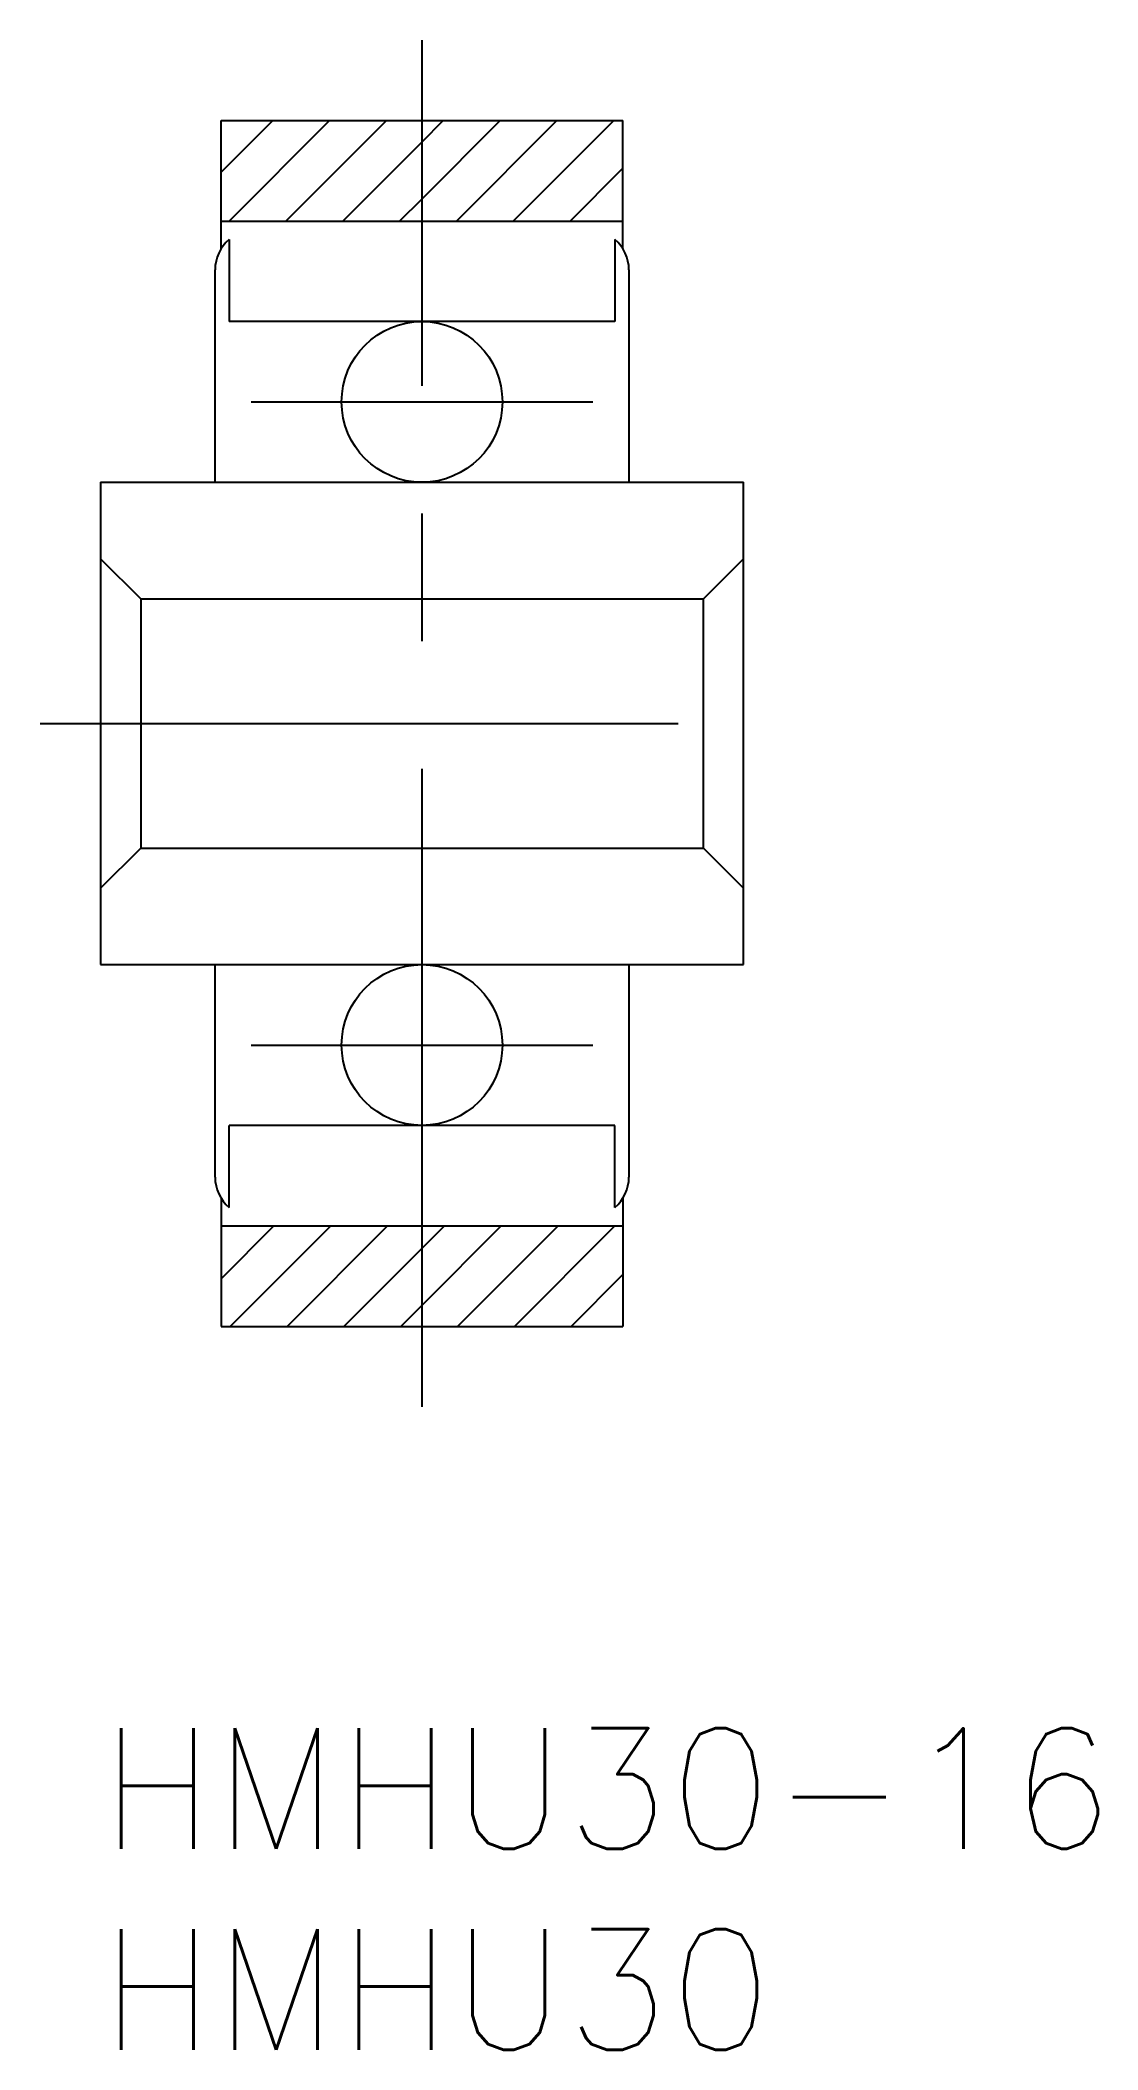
# Model space of a CAD drawing. Extents: x -1.5 to 24.8, y -8 to 42.
import ezdxf

# ---------------------------------------------------------------- set-up
doc = ezdxf.new("R2010")
doc.units = 0
doc.header["$LTSCALE"] = 0.5
doc.linetypes.add('CENTER', pattern=[50.8, 31.75, -6.35, 6.35, -6.35])
for name, color, linetype in [('MSM_CENTER', 1, 'CENTER'), ('MSM_CONTINUOUS', 7, 'CONTINUOUS'), ('MSM_NARROW', 5, 'CONTINUOUS'), ('MSM_PART_NUMBER', 7, 'CONTINUOUS')]:
    doc.layers.add(name, color=color, linetype=linetype)
doc.styles.get("Standard").update_dxf_attribs({"font": 'txt.shx', "height": 3, "bigfont": 'bigfont.shx'})

# ---------------------------------------------------------------- blocks, each defined once
blk = doc.blocks.new('*U3')
at = {"layer": 'MSM_PART_NUMBER'}
blk.add_text('HMHU30-16', height=3, dxfattribs=at).set_placement((0, -3))
blk = doc.blocks.new('*U4')
at = {"layer": 'MSM_PART_NUMBER'}
blk.add_text('HMHU30', height=3, dxfattribs=at).set_placement((0, -8))

msp = doc.modelspace()

# ---------------------------------------------------------------- linework, layer by layer
at = {"layer": 'MSM_CENTER'}
for p, q in [((8, 8), (8, 42)), ((3.75, 33), (12.25, 33)), ((-1.5, 25), (17.5, 25)), ((3.75, 17), (12.25, 17))]:
    msp.add_line(p, q, dxfattribs=at)
at = {"layer": 'MSM_CONTINUOUS'}
for p, q in [((3, 36.807), (3, 40)), ((3, 40), (13, 40)), ((13, 36.807), (13, 40)), ((3, 37.5), (13, 37.5)), ((3.2, 37.044), (3.2, 35)), ((12.8, 37.044), (12.8, 35)), ((2.85, 31), (2.85, 36.287)), ((13.15, 31), (13.15, 36.287)), ((12.8, 35), (3.2, 35)), ((0, 31), (0, 19)), ((0, 31), (16, 31)), ((16, 19), (16, 31)), ((0, 29.1), (1, 28.1)), ((16, 29.1), (15, 28.1)), ((1, 28.1), (1, 21.9)), ((1, 28.1), (15, 28.1)), ((15, 21.9), (15, 28.1)), ((0, 20.9), (1, 21.9)), ((1, 21.9), (15, 21.9)), ((16, 20.9), (15, 21.9)), ((0, 19), (16, 19)), ((2.85, 13.713), (2.85, 19)), ((13.15, 13.713), (13.15, 19)), ((12.8, 15), (3.2, 15)), ((3.2, 12.956), (3.2, 15)), ((12.8, 12.956), (12.8, 15)), ((3, 13.193), (3, 10)), ((13, 13.193), (13, 10)), ((3, 12.5), (13, 12.5)), ((3, 10), (13, 10))]:
    msp.add_line(p, q, dxfattribs=at)
for centre in [(8, 33), (8, 17)]:
    msp.add_circle(centre, 2, dxfattribs=at)
for centre, start, end in [((3.872, 36.274), 131.1146, 179.2624), ((12.128, 36.274), 0.7376, 48.8854), ((3.872, 13.726), 180.7376, 228.8854), ((12.128, 13.726), 311.1146, 359.2624)]:
    msp.add_arc(centre, 1.022, start, end, dxfattribs=at)
at = {"layer": 'MSM_NARROW'}
for p, q in [((3, 38.713), (4.287, 40)), ((3.201, 37.5), (5.701, 40)), ((4.615, 37.5), (7.115, 40)), ((8, 39.471), (8.529, 40)), ((8, 38.056), (9.944, 40)), ((8.858, 37.5), (11.358, 40)), ((10.272, 37.5), (12.772, 40)), ((6.029, 37.5), (8, 39.471)), ((11.686, 37.5), (13, 38.814)), ((7.444, 37.5), (8, 38.056)), ((3, 11.186), (4.314, 12.5)), ((3.228, 10), (5.728, 12.5)), ((4.642, 10), (7.142, 12.5)), ((8, 11.944), (8.556, 12.5)), ((8, 10.529), (9.971, 12.5)), ((8.885, 10), (11.385, 12.5)), ((10.299, 10), (12.799, 12.5)), ((6.056, 10), (8, 11.944)), ((11.713, 10), (13, 11.287)), ((7.471, 10), (8, 10.529))]:
    msp.add_line(p, q, dxfattribs=at)

# ---------------------------------------------------------------- block references
at = {"layer": 'MSM_CONTINUOUS'}
for name in ['*U3', '*U4']:
    msp.add_blockref(name, (0, 0), dxfattribs=at)

doc.saveas('drawing.dxf')
